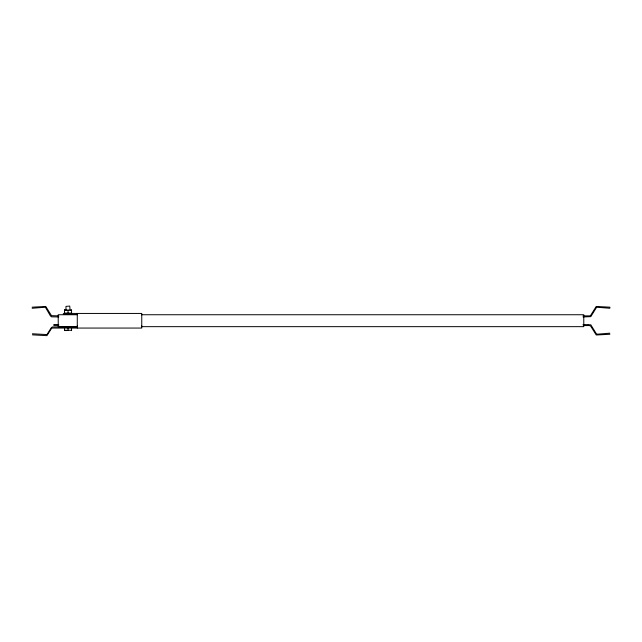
<?xml version="1.0" encoding="UTF-8"?>
<svg xmlns="http://www.w3.org/2000/svg" width="642" height="642" viewBox="0 0 642 642"><rect width="100%" height="100%" fill="white"/><g stroke="black" fill="none" stroke-linecap="round" stroke-linejoin="round"><path stroke-width="0.96" d="M64.521 330.614L64.521 328.062M64.521 313.44L64.521 309.805M71.567 313.44L71.567 309.805M77.281 325.895L77.281 328.062M141.754 325.895L141.754 328.062L52.355 328.062L51.416 328.608L46.922 335.654L32.405 334.859M66.278 309.805L64.521 310.134L71.567 310.134M71.567 313.111L64.521 313.119M66.278 330.614L64.521 330.285L71.567 330.285M32.1 307.181L45.775 306.459L51.504 315.663L58.775 315.872M32.188 308.264L44.699 307.261L45.726 307.799L50.389 315.872L51.52 316.827L58.775 316.955M609.812 333.182L597.301 334.185L596.274 333.647L590.809 324.812L583.016 324.491M609.9 334.265L596.225 334.996L590.672 326.112L589.468 325.574L583.225 325.574M63.301 313.44L141.754 313.44L141.754 326.979M63.301 314.524L77.281 314.524M77.281 314.74L58.221 314.74L58.221 326.658L77.281 326.658M141.473 314.74L583.779 314.74L583.779 326.658L141.473 326.658M583.016 315.872L589.741 315.872L590.672 315.334L596.225 306.459L609.9 307.181L609.812 308.264L597.301 307.261L596.274 307.799L590.809 316.642L583.016 316.955M58.775 324.491L53.888 324.491L53.888 325.574L58.775 325.574M32.405 333.776L46.922 334.57L51.416 327.524L52.355 326.979L77.281 326.979L77.281 313.44M588.112 325.029L588.112 325.574M71.567 328.062L71.567 330.614M70.098 310.335L69.753 306.065L65.982 306.394L65.982 310.335M68.044 310.134L68.044 313.111M68.044 328.062L68.044 330.285"/></g></svg>
